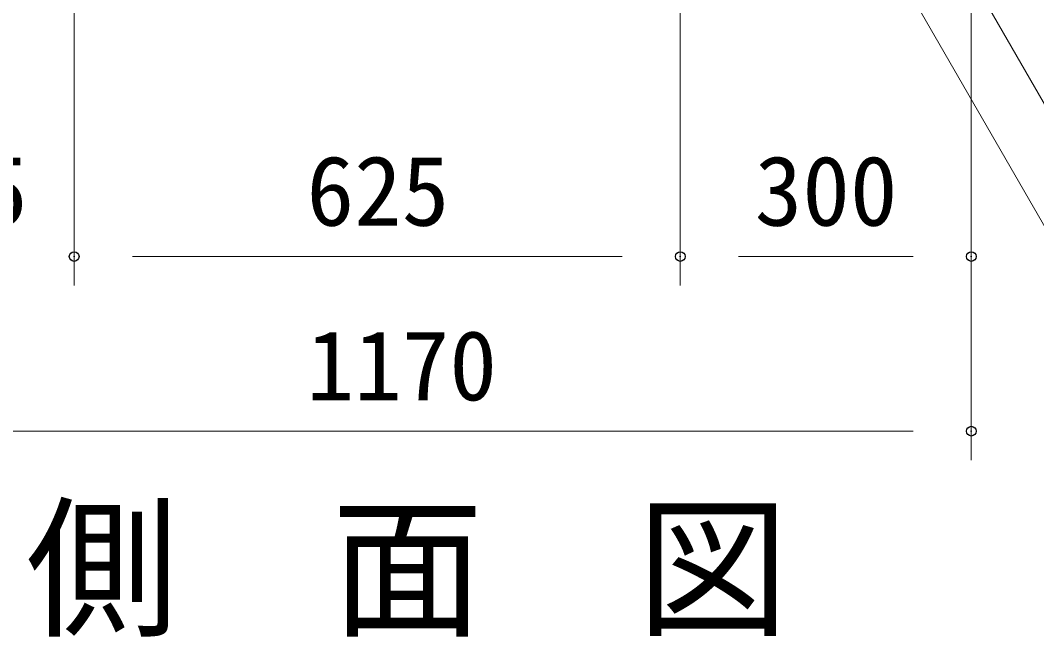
# Model space of a CAD drawing. Units: millimetres, scale not verified. Extents: x -6300 to 6300, y -4455 to 4455.
# Drawn here: x 2973 to 4021, y -2202 to -1567 of the extents above; entities that cross this region are included whole.
import ezdxf
from ezdxf.enums import TextEntityAlignment as Align

# ---------------------------------------------------------------- set-up
doc = ezdxf.new("R2010")
doc.units = ezdxf.units.MM
doc.header["$LTSCALE"] = 20
doc.header["$PDMODE"] = 32
doc.header["$PDSIZE"] = 10
for name, color, linetype, lineweight in [('0-0_D-TTL-TXT', 7, 'Continuous', 25), ('0-8_D-STR-DIM', 7, 'Continuous', 13), ('0-B_D-STR-TXT', 7, 'Continuous', 13)]:
    doc.layers.add(name, color=color, linetype=linetype, lineweight=lineweight)
doc.layers.add('0-A_Defpoints', color=8, linetype='Continuous')
doc.styles.add('ＭＳ ゴシック', font='')
doc.styles.get('ＭＳ ゴシック').set_extended_font_data('MS Gothic')

msp = doc.modelspace()

# ---------------------------------------------------------------- linework, layer by layer
at = {"layer": '0-8_D-STR-DIM'}
for p, q in [((3028.22, -1064.75), (3028.22, -1839.94)), ((3028.22, -1064.75), (3028.22, -1839.94)), ((3653.22, -1064.75), (3653.22, -1839.94)), ((3653.22, -1064.75), (3653.22, -1839.94)), ((3953.22, -1477.95), (3953.22, -1839.94)), ((3953.22, -1477.95), (3953.22, -2019.94)), ((3088.22, -1809.94), (3593.22, -1809.94)), ((3713.22, -1809.94), (3893.22, -1809.94)), ((2843.22, -1989.94), (3893.22, -1989.94))]:
    msp.add_line(p, q, dxfattribs=at)
at = {"layer": '0-A_Defpoints'}
for p in [(3028.22, -1809.94), (3653.22, -1809.94), (3953.22, -1809.94), (3953.22, -1989.94)]:
    msp.add_point(p, dxfattribs=at)
at = {"layer": '0-B_D-STR-TXT'}
for points in [[(4865.09, -1872.54), (4155.59, -1872.54), (3701.84, -1086.62)], [(4878.52, -2119.25), (4225.35, -2119.25), (3669.58, -1156.62)]]:
    msp.add_lwpolyline(points, dxfattribs=at)

# ---------------------------------------------------------------- texts
at = {"layer": '0-0_D-TTL-TXT', "style": 'ＭＳ ゴシック'}
msp.add_text('側\u3000面\u3000図', height=115.4, dxfattribs=at).set_placement((2978.37, -2223.59), align=Align.BOTTOM_LEFT)
at = {"layer": '0-8_D-STR-DIM', "style": 'ＭＳ ゴシック'}
for s, p in [('245', (2833.2, -1799.82)), ('625', (3267.82, -1799.82)), ('300', (3729.91, -1799.82)), ('1170', (3267.87, -1979.82))]:
    msp.add_text(s, height=72.14, dxfattribs=at).set_placement(p, align=Align.BOTTOM_LEFT)

doc.saveas('drawing.dxf')
